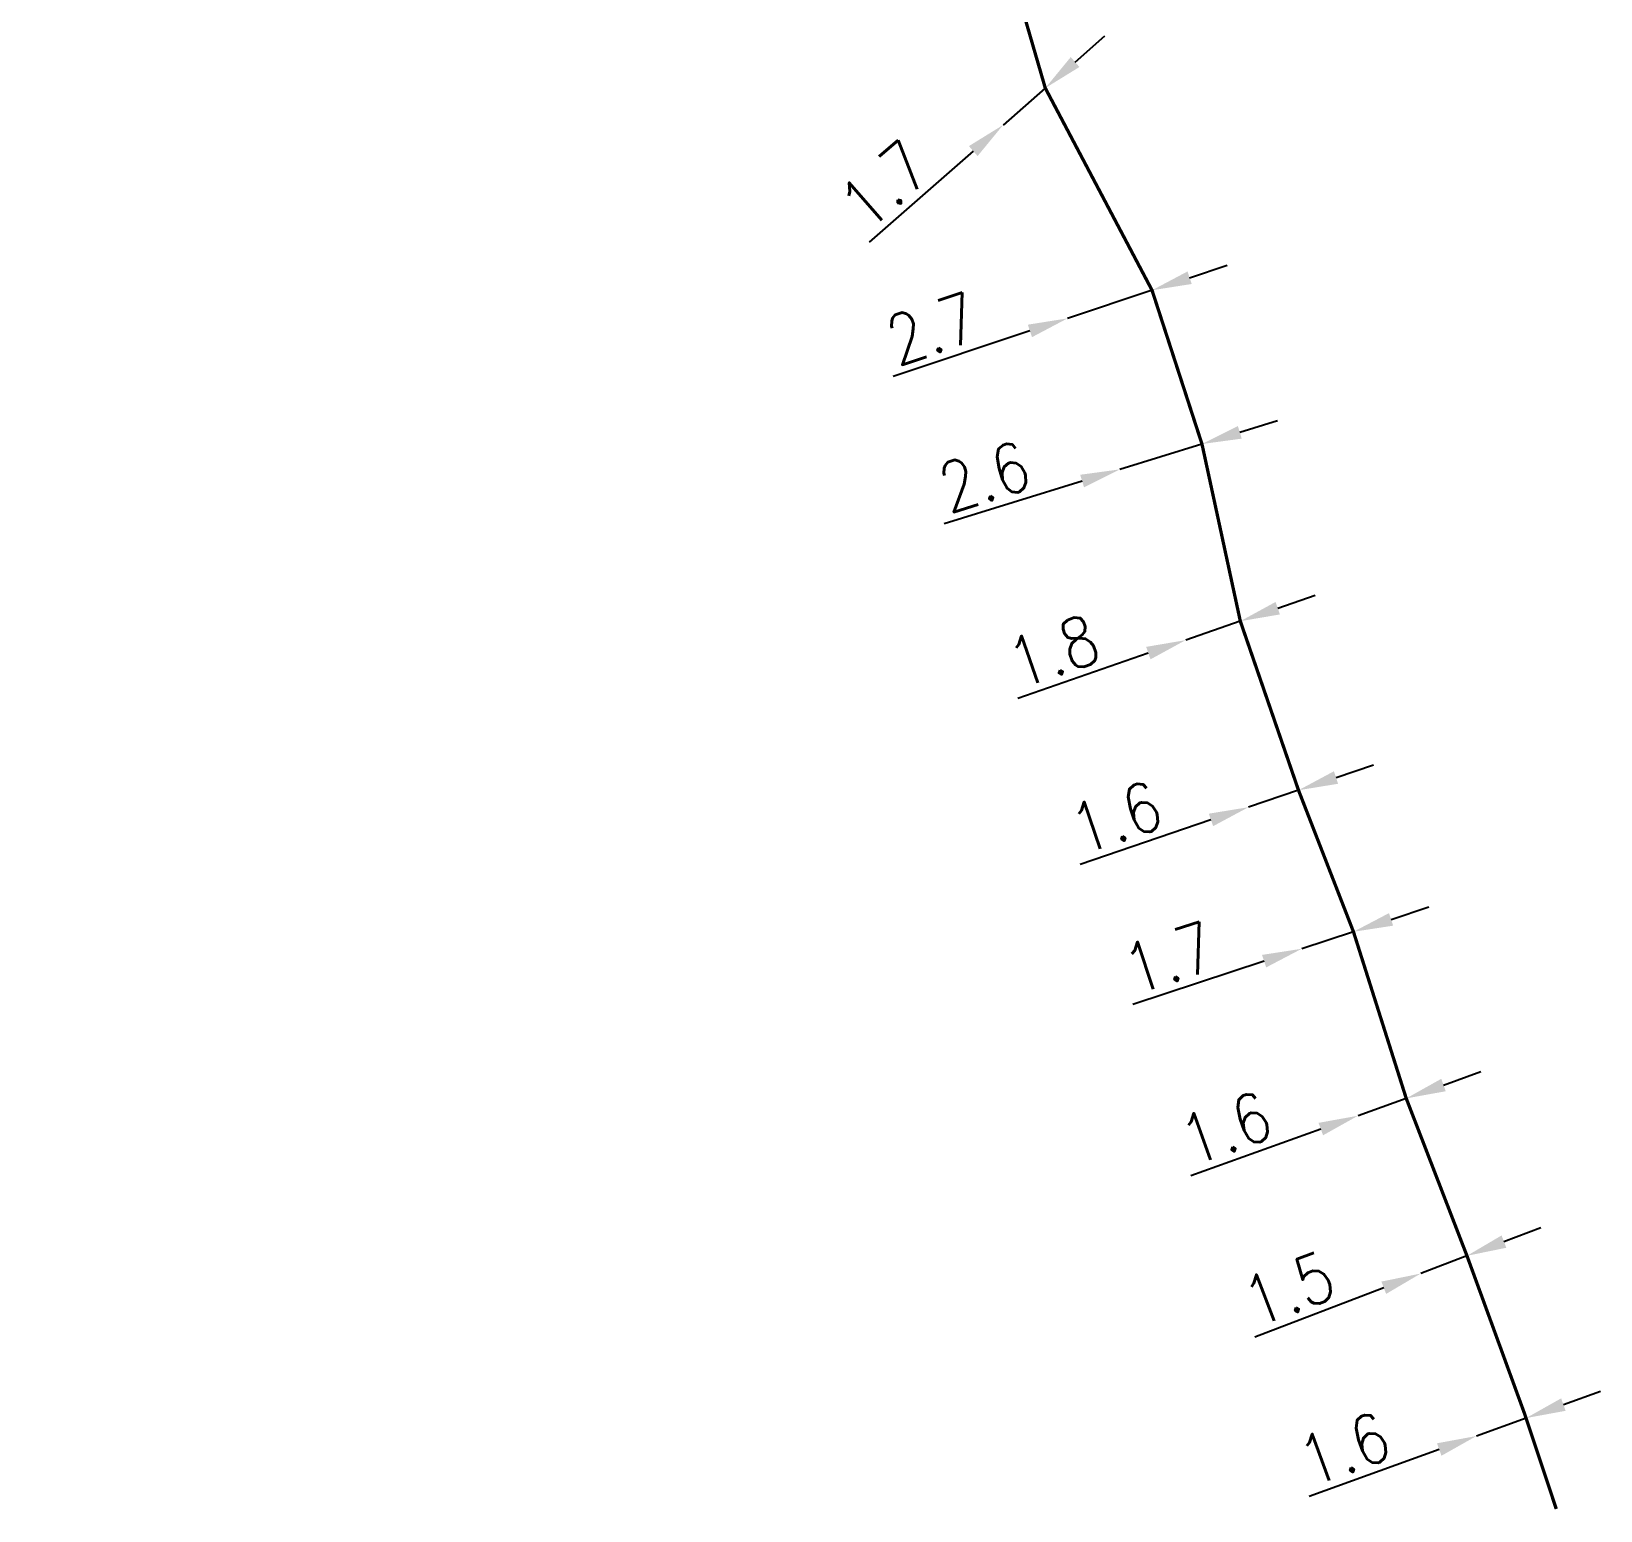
# Model space of a CAD drawing. Header units: millimetres. Extents: x 80993 to 81985, y 144000 to 145002.
# Drawn here: x 81075.03 to 81122.57, y 143999.95 to 144044.77 of the extents above; entities that cross this region are included whole.
import ezdxf

# ---------------------------------------------------------------- set-up
doc = ezdxf.new("R2010")
doc.units = ezdxf.units.MM
doc.header["$PDMODE"] = 34
doc.linetypes.add('B_ST_AL', pattern=[2000, 1000, 1000])
doc.layers.get('Defpoints').update_dxf_attribs({"linetype": 'CONTINUOUS'})
doc.layers.add('B_100', color=3, linetype='CONTINUOUS')
doc.styles.get("Standard").update_dxf_attribs({"font": 'romans.shx', "width": 0.85})
doc.dimstyles.get("Standard").update_dxf_attribs({"dimtxt": 1.5, "dimasz": 1.2, "dimexe": 0.625, "dimexo": 0.625, "dimgap": 0.25, "dimtad": 1, "dimdec": 1, "dimzin": 0, "dimdsep": 46, "dimtxsty": 'Standard', "dimcen": -0.5, "dimadec": 0, "dimazin": 0, "dimtfac": 1, "dimtdec": 1, "dimtmove": 0, "dimatfit": 3, "dimfxl": 0, "dimtolj": 1, "dimtzin": 0, "dimarcsym": 0})

# ---------------------------------------------------------------- blocks, each defined once
blk = doc.blocks.new('*D79')
at = {"layer": 'B_100', "color": 0, "linetype": 'Continuous', "lineweight": -2, "transparency": 16777216}
for p, q in [((81106.649, 144043.84), (81107.552, 144044.63)), ((81105.745, 144043.05), (81104.466, 144041.931)), ((81103.563, 144041.141), (81100.409, 144038.383))]:
    blk.add_line(p, q, dxfattribs=at)
at = {"layer": 'B_100', "color": 0, "linetype": 'Continuous', "transparency": 16777216}
for points in [[(81106.517, 144043.99), (81106.78, 144043.689), (81105.745, 144043.05)], [(81103.431, 144041.292), (81103.694, 144040.99), (81104.466, 144041.931)]]:
    blk.add_solid(points, dxfattribs=at)
at = {"layer": 'Defpoints', "color": 0, "linetype": 'Continuous', "transparency": 16777216}
for p in [(81105.745, 144043.05), (81104.466, 144041.931), (81104.466, 144041.931)]:
    blk.add_point(p, dxfattribs=at)
at = {"layer": 'B_100', "color": 0, "linetype": 'Continuous', "transparency": 16777216, "insert": (81100.876, 144040.12), "char_height": 1.5, "attachment_point": 5, "rotation": 41.1685}
blk.add_mtext('\\A1;1.7', dxfattribs=at)
blk = doc.blocks.new('*D80')
at = {"layer": 'B_100', "color": 0, "linetype": 'Continuous', "lineweight": -2, "transparency": 16777216}
for p, q in [((81110.118, 144037.304), (81111.256, 144037.683)), ((81108.979, 144036.925), (81106.418, 144036.072)), ((81105.279, 144035.692), (81101.132, 144034.311))]:
    blk.add_line(p, q, dxfattribs=at)
at = {"layer": 'B_100', "color": 0, "linetype": 'Continuous', "transparency": 16777216}
for points in [[(81110.055, 144037.494), (81110.181, 144037.114), (81108.979, 144036.925)], [(81105.216, 144035.882), (81105.342, 144035.503), (81106.418, 144036.072)]]:
    blk.add_solid(points, dxfattribs=at)
at = {"layer": 'Defpoints', "color": 0, "linetype": 'Continuous', "transparency": 16777216}
for p in [(81108.979, 144036.925), (81106.418, 144036.072), (81106.418, 144036.072)]:
    blk.add_point(p, dxfattribs=at)
at = {"layer": 'B_100', "color": 0, "linetype": 'Continuous', "transparency": 16777216, "insert": (81102.32, 144035.761), "char_height": 1.5, "attachment_point": 5, "rotation": 18.4241}
blk.add_mtext('\\A1;2.7', dxfattribs=at)
blk = doc.blocks.new('*D81')
at = {"layer": 'B_100', "color": 0, "linetype": 'Continuous', "lineweight": -2, "transparency": 16777216}
for p, q in [((81111.638, 144032.62), (81112.785, 144032.975)), ((81110.492, 144032.266), (81108.008, 144031.498)), ((81106.861, 144031.143), (81102.685, 144029.852))]:
    blk.add_line(p, q, dxfattribs=at)
at = {"layer": 'B_100', "color": 0, "linetype": 'Continuous', "transparency": 16777216}
for points in [[(81111.579, 144032.811), (81111.697, 144032.429), (81110.492, 144032.266)], [(81106.802, 144031.334), (81106.92, 144030.952), (81108.008, 144031.498)]]:
    blk.add_solid(points, dxfattribs=at)
at = {"layer": 'Defpoints', "color": 0, "linetype": 'Continuous', "transparency": 16777216}
for p in [(81110.492, 144032.266), (81108.008, 144031.498), (81108.008, 144031.498)]:
    blk.add_point(p, dxfattribs=at)
at = {"layer": 'B_100', "color": 0, "linetype": 'Continuous', "transparency": 16777216, "insert": (81103.905, 144031.276), "char_height": 1.5, "attachment_point": 5, "rotation": 17.1826}
blk.add_mtext('\\A1;2.6', dxfattribs=at)
blk = doc.blocks.new('*D82')
at = {"layer": 'B_100', "color": 0, "linetype": 'Continuous', "lineweight": -2, "transparency": 16777216}
for p, q in [((81112.787, 144027.291), (81113.921, 144027.685)), ((81111.654, 144026.898), (81110, 144026.324)), ((81108.867, 144025.931), (81104.909, 144024.558))]:
    blk.add_line(p, q, dxfattribs=at)
at = {"layer": 'B_100', "color": 0, "linetype": 'Continuous', "transparency": 16777216}
for points in [[(81112.722, 144027.48), (81112.853, 144027.102), (81111.654, 144026.898)], [(81108.801, 144026.12), (81108.932, 144025.742), (81110, 144026.324)]]:
    blk.add_solid(points, dxfattribs=at)
at = {"layer": 'Defpoints', "color": 0, "linetype": 'Continuous', "transparency": 16777216}
for p in [(81111.654, 144026.898), (81110, 144026.324), (81110, 144026.324)]:
    blk.add_point(p, dxfattribs=at)
at = {"layer": 'B_100', "color": 0, "linetype": 'Continuous', "transparency": 16777216, "insert": (81105.993, 144025.992), "char_height": 1.5, "attachment_point": 5, "rotation": 19.1343}
blk.add_mtext('\\A1;1.8', dxfattribs=at)
blk = doc.blocks.new('*D83')
at = {"layer": 'B_100', "color": 0, "linetype": 'Continuous', "lineweight": -2, "transparency": 16777216}
for p, q in [((81114.553, 144022.161), (81115.689, 144022.546)), ((81113.417, 144021.776), (81111.901, 144021.262)), ((81110.765, 144020.876), (81106.798, 144019.531))]:
    blk.add_line(p, q, dxfattribs=at)
at = {"layer": 'B_100', "color": 0, "linetype": 'Continuous', "transparency": 16777216}
for points in [[(81114.489, 144022.35), (81114.617, 144021.972), (81113.417, 144021.776)], [(81110.701, 144021.066), (81110.829, 144020.687), (81111.901, 144021.262)]]:
    blk.add_solid(points, dxfattribs=at)
at = {"layer": 'Defpoints', "color": 0, "linetype": 'Continuous', "transparency": 16777216}
for p in [(81113.417, 144021.776), (81111.901, 144021.262), (81111.901, 144021.262)]:
    blk.add_point(p, dxfattribs=at)
at = {"layer": 'B_100', "color": 0, "linetype": 'Continuous', "transparency": 16777216, "insert": (81107.892, 144020.958), "char_height": 1.5, "attachment_point": 5, "rotation": 18.7337}
blk.add_mtext('\\A1;1.6', dxfattribs=at)
blk = doc.blocks.new('*D84')
at = {"layer": 'B_100', "color": 0, "linetype": 'Continuous', "lineweight": -2, "transparency": 16777216}
for p, q in [((81116.222, 144017.863), (81117.362, 144018.239)), ((81115.082, 144017.488), (81113.515, 144016.973)), ((81112.375, 144016.597), (81108.395, 144015.288))]:
    blk.add_line(p, q, dxfattribs=at)
at = {"layer": 'B_100', "color": 0, "linetype": 'Continuous', "transparency": 16777216}
for points in [[(81116.159, 144018.053), (81116.284, 144017.673), (81115.082, 144017.488)], [(81112.312, 144016.787), (81112.437, 144016.408), (81113.515, 144016.973)]]:
    blk.add_solid(points, dxfattribs=at)
at = {"layer": 'Defpoints', "color": 0, "linetype": 'Continuous', "transparency": 16777216}
for p in [(81115.082, 144017.488), (81113.515, 144016.973), (81113.515, 144016.973)]:
    blk.add_point(p, dxfattribs=at)
at = {"layer": 'B_100', "color": 0, "linetype": 'Continuous', "transparency": 16777216, "insert": (81109.503, 144016.705), "char_height": 1.5, "attachment_point": 5, "rotation": 18.2155}
blk.add_mtext('\\A1;1.7', dxfattribs=at)
blk = doc.blocks.new('*D85')
at = {"layer": 'B_100', "color": 0, "linetype": 'Continuous', "lineweight": -2, "transparency": 16777216}
for p, q in [((81117.81, 144012.844), (81118.94, 144013.25)), ((81116.681, 144012.439), (81115.222, 144011.915)), ((81114.093, 144011.51), (81110.15, 144010.094))]:
    blk.add_line(p, q, dxfattribs=at)
at = {"layer": 'B_100', "color": 0, "linetype": 'Continuous', "transparency": 16777216}
for points in [[(81117.743, 144013.033), (81117.878, 144012.656), (81116.681, 144012.439)], [(81114.025, 144011.698), (81114.16, 144011.321), (81115.222, 144011.915)]]:
    blk.add_solid(points, dxfattribs=at)
at = {"layer": 'Defpoints', "color": 0, "linetype": 'Continuous', "transparency": 16777216}
for p in [(81116.681, 144012.439), (81115.222, 144011.915), (81115.222, 144011.915)]:
    blk.add_point(p, dxfattribs=at)
at = {"layer": 'B_100', "color": 0, "linetype": 'Continuous', "transparency": 16777216, "insert": (81111.219, 144011.54), "char_height": 1.5, "attachment_point": 5, "rotation": 19.7504}
blk.add_mtext('\\A1;1.6', dxfattribs=at)
blk = doc.blocks.new('*D86')
at = {"layer": 'B_100', "color": 0, "linetype": 'Continuous', "lineweight": -2, "transparency": 16777216}
for p, q in [((81119.641, 144008.1), (81120.761, 144008.531)), ((81118.521, 144007.67), (81117.12, 144007.133)), ((81116, 144006.703), (81112.089, 144005.201))]:
    blk.add_line(p, q, dxfattribs=at)
at = {"layer": 'B_100', "color": 0, "linetype": 'Continuous', "transparency": 16777216}
for points in [[(81119.569, 144008.287), (81119.713, 144007.914), (81118.521, 144007.67)], [(81115.928, 144006.889), (81116.072, 144006.516), (81117.12, 144007.133)]]:
    blk.add_solid(points, dxfattribs=at)
at = {"layer": 'Defpoints', "color": 0, "linetype": 'Continuous', "transparency": 16777216}
for p in [(81118.521, 144007.67), (81117.12, 144007.133), (81117.12, 144007.133)]:
    blk.add_point(p, dxfattribs=at)
at = {"layer": 'B_100', "color": 0, "linetype": 'Continuous', "transparency": 16777216, "insert": (81113.126, 144006.67), "char_height": 1.5, "attachment_point": 5, "rotation": 21.0024}
blk.add_mtext('\\A1;1.5', dxfattribs=at)
blk = doc.blocks.new('*D87')
at = {"layer": 'B_100', "color": 0, "linetype": 'Continuous', "lineweight": -2, "transparency": 16777216}
for p, q in [((81120.101, 144003.342), (81120.101, 144003.342)), ((81121.442, 144003.163), (81122.57, 144003.571)), ((81120.313, 144002.754), (81118.809, 144002.21)), ((81117.681, 144001.801), (81113.741, 144000.376))]:
    blk.add_line(p, q, dxfattribs=at)
at = {"layer": 'B_100', "color": 0, "linetype": 'Continuous', "transparency": 16777216}
for points in [[(81121.374, 144003.351), (81121.51, 144002.974), (81120.313, 144002.754)], [(81117.613, 144001.99), (81117.749, 144001.613), (81118.809, 144002.21)]]:
    blk.add_solid(points, dxfattribs=at)
at = {"layer": 'Defpoints', "color": 0, "linetype": 'Continuous', "transparency": 16777216}
for p in [(81120.313, 144002.754), (81118.809, 144002.21), (81118.809, 144002.21)]:
    blk.add_point(p, dxfattribs=at)
at = {"layer": 'B_100', "color": 0, "linetype": 'Continuous', "transparency": 16777216, "insert": (81114.806, 144001.825), "char_height": 1.5, "attachment_point": 5, "rotation": 19.8935}
blk.add_mtext('\\A1;1.6', dxfattribs=at)

msp = doc.modelspace()

# ---------------------------------------------------------------- linework, layer by layer
at = {"layer": 'B_100', "linetype": 'B_ST_AL', "const_width": 0.1, "flags": 128}
msp.add_lwpolyline([(81058.633, 144098.473), (81059.467, 144099.346, -0.532354), (81060.635, 144099.588), (81064.505, 144096.058), (81069.102, 144091.757), (81071.76, 144089.296), (81074.065, 144086.634), (81078.54, 144081.836), (81082.509, 144077.353), (81084.877, 144074.459), (81088.356, 144070.493), (81090.626, 144067.417), (81093.287, 144063.456), (81096.142, 144059.479), (81103.813, 144049.696), (81105.745, 144043.05), (81108.979, 144036.925), (81110.492, 144032.266), (81111.654, 144026.898), (81113.417, 144021.776), (81115.082, 144017.488), (81116.681, 144012.439), (81118.521, 144007.67), (81120.265, 144002.889), (81121.227, 144000)], format="xyb", dxfattribs=at)

# ---------------------------------------------------------------- dimensions: what is measured, and where the dimension line sits
at = {"layer": 'B_100', "linetype": 'Continuous'}
for base, p1, p2, angle, picture, middle in [((81104.466, 144041.931), (81105.745, 144043.05), (81104.466, 144041.931), 221.1685, '*D79', (81101.534, 144039.367)), ((81106.418, 144036.072), (81108.979, 144036.925), (81106.418, 144036.072), 198.4241, '*D80', (81102.636, 144034.812)), ((81108.008, 144031.498), (81110.492, 144032.266), (81108.008, 144031.498), 197.1826, '*D81', (81104.2, 144030.32)), ((81110.0004, 144026.3243), (81111.6537, 144026.8979), (81110.0004, 144026.3243), 199.1343, '*D82', (81106.3209, 144025.0477)), ((81111.901, 144021.262), (81113.417, 144021.776), (81111.901, 144021.262), 198.7337, '*D83', (81108.213, 144020.011)), ((81113.515, 144016.973), (81115.082, 144017.488), (81113.515, 144016.973), 198.2155, '*D84', (81109.815, 144015.755)), ((81115.222, 144011.915), (81116.681, 144012.439), (81115.222, 144011.915), 199.7504, '*D85', (81111.557, 144010.599)), ((81117.12, 144007.133), (81118.521, 144007.67), (81117.12, 144007.133), 201.0024, '*D86', (81113.484, 144005.737)), ((81118.809, 144002.21), (81120.313, 144002.754), (81118.809, 144002.21), 199.8935, '*D87', (81115.147, 144000.885))]:
    dim = msp.add_linear_dim(base=base, p1=p1, p2=p2, angle=angle, dimstyle='Standard', dxfattribs=at)
    dim.commit()
    dim.dimension.update_dxf_attribs({"geometry": picture, "text_midpoint": middle, "dimtype": 161})

doc.saveas('drawing.dxf')
